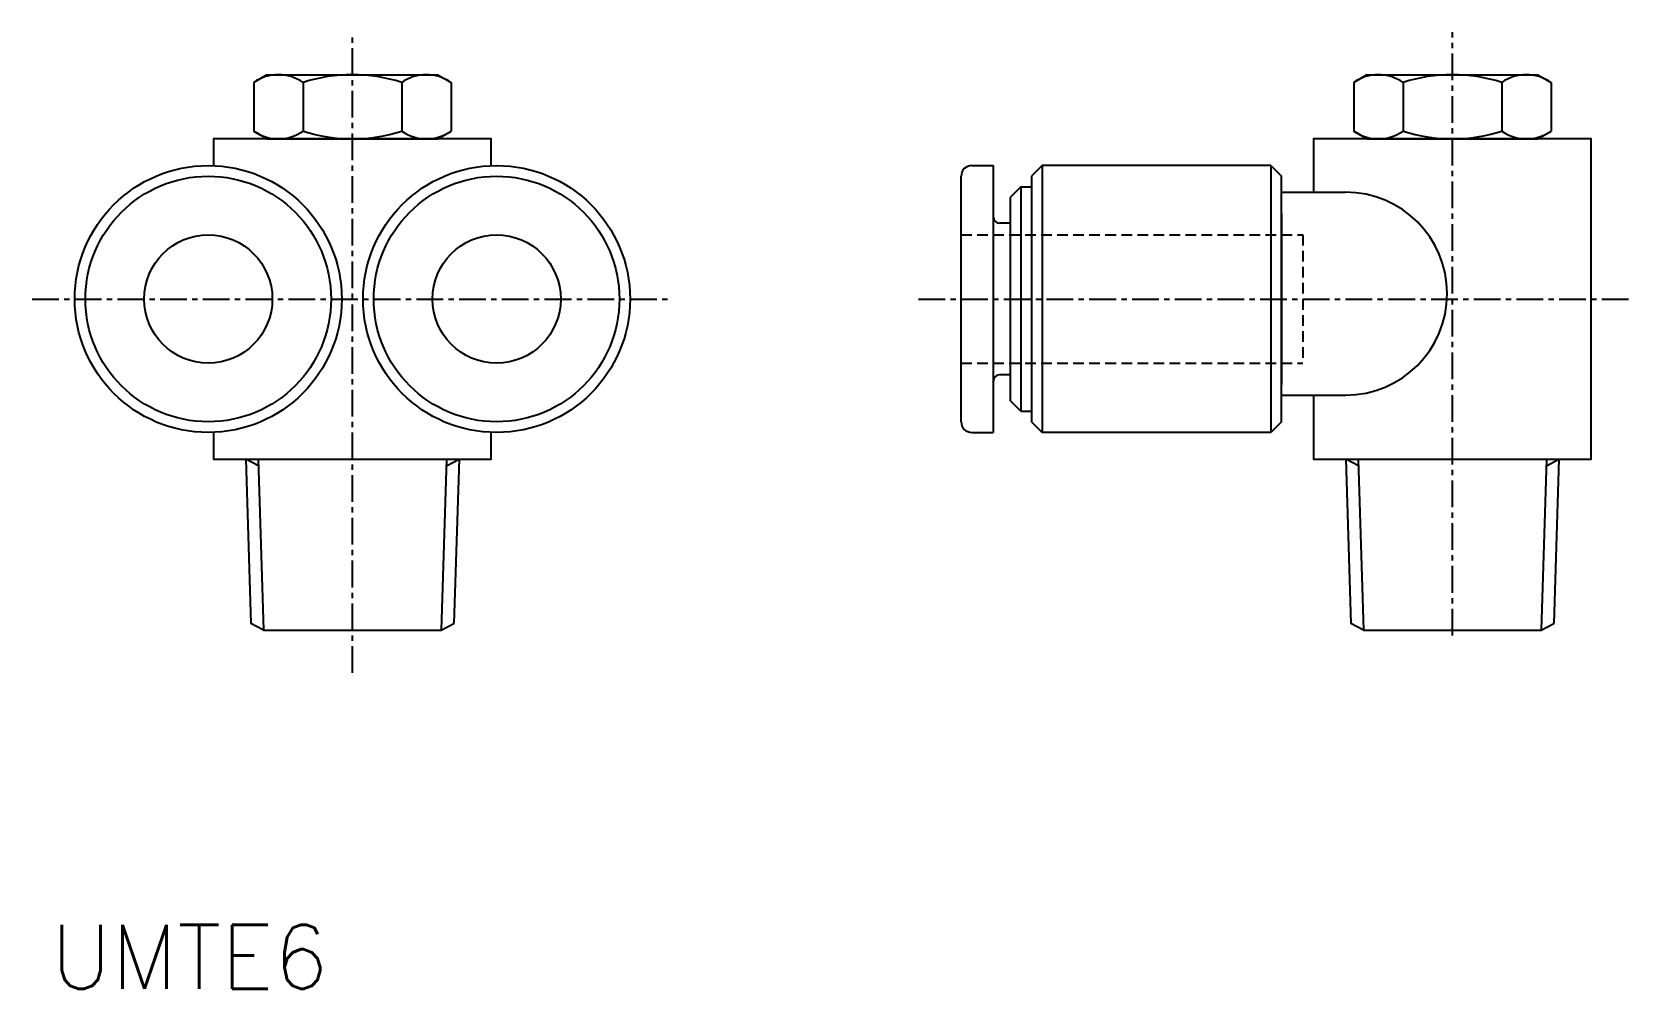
# Model space of a CAD drawing. Extents: x 106.4 to 181.4, y 76.2 to 121.
import ezdxf
from ezdxf.enums import TextEntityAlignment as Align

# ---------------------------------------------------------------- set-up
doc = ezdxf.new("R2010")
doc.units = 0
doc.header["$MEASUREMENT"] = 0
doc.linetypes.add('CENTER', pattern=[2, 1.25, -0.25, 0.25, -0.25])
doc.linetypes.add('DASHED', pattern=[0.75, 0.5, -0.25])
doc.layers.get('0').update_dxf_attribs({"linetype": 'CONTINUOUS'})
doc.layers.add('CENTER', color=1, linetype='CENTER')
doc.styles.get("Standard").update_dxf_attribs({"font": 'txt.shx', "bigfont": 'extfont.shx'})

msp = doc.modelspace()

# ---------------------------------------------------------------- linework, layer by layer
at = {"color": 7, "linetype": 'Continuous'}
for p, q in [((117.432, 119.025), (116.813, 118.667)), ((116.813, 118.667), (116.813, 116.382)), ((117.432, 119.025), (125.432, 119.025)), ((119.122, 118.667), (119.122, 116.382)), ((123.741, 118.667), (123.741, 116.382)), ((125.432, 119.025), (126.051, 118.667)), ((126.051, 118.667), (126.051, 116.382)), ((168.932, 119.025), (168.313, 118.667)), ((168.313, 118.667), (168.313, 116.382)), ((168.932, 119.025), (176.932, 119.025)), ((170.622, 118.667), (170.622, 116.382)), ((175.241, 118.667), (175.241, 116.382)), ((176.932, 119.025), (177.551, 118.667)), ((177.551, 118.667), (177.551, 116.382)), ((117.432, 116.025), (116.813, 116.382)), ((125.432, 116.025), (126.051, 116.382)), ((168.932, 116.025), (168.313, 116.382)), ((176.932, 116.025), (177.551, 116.382)), ((117.432, 116.025), (125.432, 116.025)), ((117.432, 116.025), (125.432, 116.025)), ((168.932, 116.025), (176.932, 116.025)), ((168.932, 116.025), (176.932, 116.025)), ((150.432, 114.775), (151.432, 114.775)), ((151.432, 114.775), (151.432, 102.275)), ((153.732, 114.775), (153.232, 114.275)), ((164.432, 114.775), (153.732, 114.775)), ((153.732, 114.775), (153.732, 102.275)), ((164.432, 114.775), (164.432, 102.275)), ((164.432, 114.775), (164.932, 114.275)), ((149.932, 102.775), (149.932, 114.275)), ((153.232, 114.275), (153.232, 102.775)), ((164.932, 102.775), (164.932, 114.275)), ((152.732, 113.775), (152.232, 113.275)), ((152.232, 113.275), (152.232, 103.775)), ((152.732, 113.775), (153.232, 113.775)), ((152.732, 113.775), (152.732, 103.275)), ((164.932, 113.525), (167.932, 113.525)), ((164.932, 112.525), (164.932, 104.525)), ((152.232, 112.075), (151.732, 112.075)), ((152.232, 104.975), (151.732, 104.975)), ((152.732, 103.275), (152.232, 103.775)), ((164.932, 104.025), (167.932, 104.025)), ((152.732, 103.275), (153.232, 103.275)), ((153.232, 102.775), (153.732, 102.275)), ((164.932, 102.775), (164.432, 102.275)), ((150.432, 102.275), (151.432, 102.275)), ((164.432, 102.275), (153.732, 102.275)), ((116.442, 101.025), (116.682, 93.332)), ((126.422, 101.025), (126.181, 93.332)), ((167.942, 101.025), (168.182, 93.332)), ((177.922, 101.025), (177.681, 93.332)), ((117.273, 93.025), (116.682, 93.332)), ((117.273, 93.025), (125.591, 93.025)), ((125.591, 93.025), (126.181, 93.332)), ((168.773, 93.025), (168.182, 93.332)), ((168.773, 93.025), (177.091, 93.025)), ((177.091, 93.025), (177.681, 93.332))]:
    msp.add_line(p, q, dxfattribs=at)
at = {"color": 3, "linetype": 'DASHED'}
for p, q in [((149.932, 111.525), (165.932, 111.525)), ((165.932, 111.525), (165.932, 105.525)), ((149.932, 105.525), (165.932, 105.525))]:
    msp.add_line(p, q, dxfattribs=at)
at = {"color": 3, "linetype": 'Continuous'}
for p, q in [((117.032, 100.717), (116.442, 101.025)), ((117.023, 101.025), (117.273, 93.025)), ((125.841, 101.025), (125.591, 93.025)), ((125.831, 100.717), (126.422, 101.025)), ((168.532, 100.717), (167.942, 101.025)), ((168.523, 101.025), (168.773, 93.025)), ((177.341, 101.025), (177.091, 93.025)), ((177.331, 100.717), (177.922, 101.025))]:
    msp.add_line(p, q, dxfattribs=at)
at = {"color": 7, "linetype": 'Continuous'}
for points in [[(127.932, 114.77), (127.932, 116.025), (114.932, 116.025), (114.932, 114.77)], [(166.432, 104.025), (166.432, 101.025), (179.432, 101.025), (179.432, 116.025), (166.432, 116.025), (166.432, 113.525)], [(114.932, 102.28), (114.932, 101.025), (127.932, 101.025), (127.932, 102.28)]]:
    msp.add_lwpolyline(points, dxfattribs=at)
for centre, radius in [((114.682, 108.525), 6.25), ((128.182, 108.525), 6.25), ((114.682, 108.525), 5.75), ((128.182, 108.525), 5.75), ((114.682, 108.525), 3), ((128.182, 108.525), 3)]:
    msp.add_circle(centre, radius, dxfattribs=at)
for centre, radius, start, end in [((117.968, 116.98), 2.045, 55.61586, 124.38421), ((121.432, 111.382), 7.643, 72.41207, 107.5879), ((124.896, 116.98), 2.045, 55.61579, 124.38414), ((169.468, 116.98), 2.045, 55.61586, 124.38421), ((172.932, 111.382), 7.643, 72.41207, 107.5879), ((176.396, 116.98), 2.045, 55.61579, 124.38414), ((117.968, 118.069), 2.045, 235.61579, 304.38414), ((121.432, 123.667), 7.643, 252.4121, 287.58793), ((124.896, 118.069), 2.045, 235.61586, 304.38421), ((169.468, 118.069), 2.045, 235.61579, 304.38414), ((172.932, 123.667), 7.643, 252.4121, 287.58793), ((176.396, 118.069), 2.045, 235.61586, 304.38421), ((150.432, 114.275), 0.5, 90, 180), ((167.932, 108.775), 4.75, 270, 90), ((151.732, 112.375), 0.3, 180, 270), ((151.732, 104.675), 0.3, 90, 180), ((150.432, 102.775), 0.5, 180, 270)]:
    msp.add_arc(centre, radius, start, end, dxfattribs=at)
at = {"layer": 'CENTER', "color": 1, "linetype": 'CENTER'}
for p, q in [((121.432, 91.025), (121.432, 121.025)), ((172.932, 92.775), (172.932, 121.025)), ((106.432, 108.525), (136.432, 108.525)), ((147.932, 108.525), (181.432, 108.525))]:
    msp.add_line(p, q, dxfattribs=at)

# ---------------------------------------------------------------- texts
at = {"color": 7, "linetype": 'Continuous'}
msp.add_text('UMTE6', height=3, dxfattribs=at).set_placement((107.32, 77.721), align=Align.MIDDLE_LEFT)

doc.saveas('drawing.dxf')
